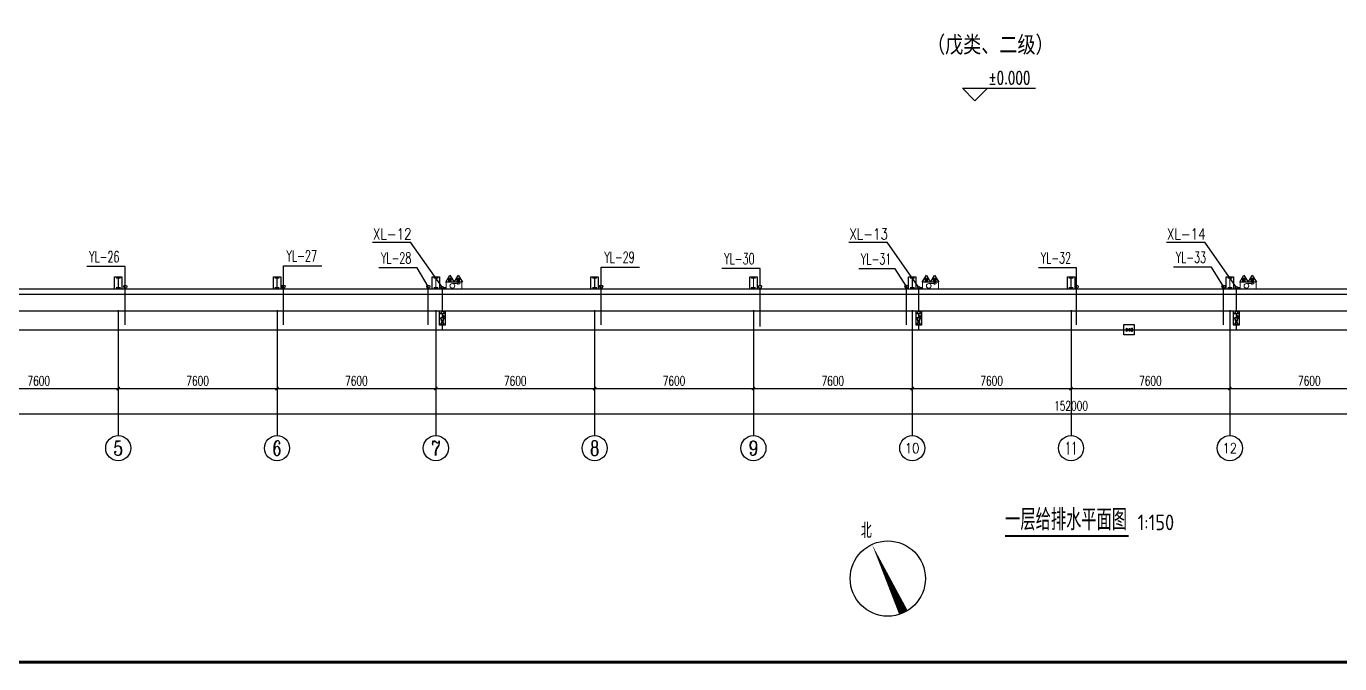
# Model space of a CAD drawing. Extents: x 54907 to 703237, y -798661 to -546661.
# Drawn here: x 336671 to 399530, y -671236 to -640753 of the extents above; entities that cross this region are included whole.
import ezdxf
from ezdxf.enums import TextEntityAlignment as Align

# ---------------------------------------------------------------- set-up
doc = ezdxf.new("R2010")
doc.units = 0
doc.header["$LTSCALE"] = 1000
doc.header["$MEASUREMENT"] = 0
doc.layers.add('2', color=7, linetype='Continuous', lineweight=18)
for name, color, linetype in [('AXIS', 3, 'Continuous'), ('AXIS_TEXT', 7, 'Continuous'), ('DIM_ELEV', 3, 'Continuous'), ('DIM_SYMB', 3, 'Continuous'), ('DIM_雨水', 3, 'Continuous'), ('EQUIP_消防', 7, 'Continuous'), ('EQUIP_阀门', 7, 'Continuous'), ('PIPE-消防', 1, 'TG_X'), ('PIPE-给水', 3, 'Continuous'), ('PIPE-雨水', 4, 'Continuous'), ('PUB_TEXT', 7, 'Continuous'), ('PUB_TITLE', 4, 'Continuous'), ('TEL_TEXT', 7, 'Continuous'), ('VALVE_消防', 7, 'Continuous'), ('VPIPE-雨水', 4, 'Continuous'), ('WALL', 5, 'Continuous')]:
    doc.layers.add(name, color=color, linetype=linetype)
doc.styles.add('_TCH_AXIS', font='COMPLEX', dxfattribs={"bigfont": 'GBCBIG'})
doc.styles.add('_TCH_DIM', font='SIMPLEX', dxfattribs={"bigfont": 'GBCBIG'})
doc.styles.add('_TCH_DIM_T3', font='SIMPLEX', dxfattribs={"width": 0.705882, "bigfont": 'GBCBIG'})
doc.styles.add('_TEL_DIM', font='SIMPLEX', dxfattribs={"width": 0.8, "height": 3.5, "bigfont": 'HZTXT'})
doc.styles.add('_TWT_SERIAL', font='COMPLEX', dxfattribs={"width": 0.8, "height": 3.5, "bigfont": 'HZTXT'})
doc.styles.add('COMPLEX', font='COMPLEX')
doc.styles.get("Standard").update_dxf_attribs({"font": 'gbenor.shx', "bigfont": 'gbcbig.shx'})
doc.styles.add('TG_LINETYPE', font='SIMPLEX', dxfattribs={"width": 0.8, "height": 3, "bigfont": 'HZTXT'})
doc.styles.add('宋体', font='', dxfattribs={"width": 0.8})
doc.styles.get('宋体').set_extended_font_data('SimSun')
doc.linetypes.add('TG_X', pattern='A,2,-0.3,["X",TG_LINETYPE,S=0.1,R=0,X=-0.23,Y=-0.15],0', length=2.3)
doc.dimstyles.new('_TCH_ARCH&&150', dxfattribs={"dimtxt": 446.25, "dimasz": 150, "dimexe": 375, "dimexo": 450, "dimgap": 150, "dimtad": 1, "dimdec": 0, "dimzin": 0, "dimdsep": 46, "dimtxsty": '_TCH_DIM_T3', "dimblk": 'ARCHTICK', "dimcen": 0.09, "dimclrt": 7, "dimazin": 2, "dimtfac": 1, "dimtdec": 0, "dimtix": 1, "dimtmove": 2, "dimatfit": 3, "dimldrblk": 'ARCHTICK', "dimfxl": 0, "dimtolj": 1, "dimtzin": 0, "dimarcsym": 0})

# ---------------------------------------------------------------- blocks, each defined once
blk = doc.blocks.new('hrththe')
h = blk.add_hatch(color=2)
h.paths.add_polyline_path([(641672, -50401), (641728, -50401), (641728, -50809), (641672, -50809)])
h.paths.add_polyline_path([(641588, -50809), (641812, -50809), (641812, -50865), (641588, -50865)])
h.paths.add_polyline_path([(641588, -50345), (641812, -50345), (641812, -50401), (641588, -50401)])
at = {"layer": 'PUB_TEXT'}
for p, q in [((641523, -50911), (641523, -50311)), ((641523, -50311), (641873, -50311)), ((641873, -50911), (641523, -50911)), ((641873, -50311), (641873, -50911))]:
    blk.add_line(p, q, dxfattribs=at)
blk = doc.blocks.new('$TwtSys$00000546')
h = blk.add_hatch()
h.set_pattern_fill('ANSI31', color=256, scale=200, style=0)
h.set_pattern_definition([(45, (-38543.802, -6670.83), (-17.67767, 17.67767), [])])
h.paths.add_polyline_path([(-65, 174), (65, 174), (65, 44), (-65, 44)])
for points in [[(0, 344), (-198, 0), (198, 0)], [(-65, 174), (65, 174), (65, 44), (-65, 44)]]:
    blk.add_lwpolyline(points, close=True)
blk = doc.blocks.new('$VALVE$00000296')
for p, q in [((125, 72), (-125, -72)), ((-125, 72), (125, -72)), ((-125, 72), (-125, -72)), ((125, 72), (125, -72))]:
    blk.add_line(p, q)
at = {"color": 7}
blk.add_line((0, 60), (0, -64), dxfattribs=at)
for p in [(-125, 0), (125, 0)]:
    blk.add_point(p)
blk = doc.blocks.new('_ArchTick')
at = {"color": 0, "linetype": 'ByBlock', "const_width": 0.4}
blk.add_lwpolyline([(-0.5, -0.5), (0.5, 0.5)], dxfattribs=at)
blk = doc.blocks.new('*D172')
at = {"layer": 'AXIS', "color": 0, "lineweight": -2}
for p, q in [((333471, -654779), (333471, -658454)), ((341071, -654779), (341071, -658454)), ((333471, -658079), (341071, -658079))]:
    blk.add_line(p, q, dxfattribs=at)
at = {"layer": 'Defpoints', "color": 0}
for p in [(333471, -654329), (341071, -654329), (341071, -658079)]:
    blk.add_point(p, dxfattribs=at)
at = {"layer": 'AXIS', "color": 0, "lineweight": -2, "xscale": 150, "yscale": 150, "zscale": 150, "rotation": 180}
blk.add_blockref('_ArchTick', (333471, -658079), dxfattribs=at)
at = {"layer": 'AXIS', "color": 0, "lineweight": -2, "xscale": 150, "yscale": 150, "zscale": 150}
blk.add_blockref('_ArchTick', (341071, -658079), dxfattribs=at)
at = {"layer": 'AXIS', "color": 7, "insert": (337271, -657706), "char_height": 446.2, "attachment_point": 5, "style": '_TCH_DIM_T3'}
blk.add_mtext('\\A1;7600', dxfattribs=at)
blk = doc.blocks.new('*D173')
at = {"layer": 'AXIS', "color": 0, "lineweight": -2}
for p, q in [((341071, -654779), (341071, -658454)), ((348671, -654779), (348671, -658454)), ((341071, -658079), (348671, -658079))]:
    blk.add_line(p, q, dxfattribs=at)
at = {"layer": 'Defpoints', "color": 0}
for p in [(341071, -654329), (348671, -654329), (348671, -658079)]:
    blk.add_point(p, dxfattribs=at)
at = {"layer": 'AXIS', "color": 0, "lineweight": -2, "xscale": 150, "yscale": 150, "zscale": 150, "rotation": 180}
blk.add_blockref('_ArchTick', (341071, -658079), dxfattribs=at)
at = {"layer": 'AXIS', "color": 0, "lineweight": -2, "xscale": 150, "yscale": 150, "zscale": 150}
blk.add_blockref('_ArchTick', (348671, -658079), dxfattribs=at)
at = {"layer": 'AXIS', "color": 7, "insert": (344871, -657706), "char_height": 446.2, "attachment_point": 5, "style": '_TCH_DIM_T3'}
blk.add_mtext('\\A1;7600', dxfattribs=at)
blk = doc.blocks.new('*D174')
at = {"layer": 'AXIS', "color": 0, "lineweight": -2}
for p, q in [((348671, -654779), (348671, -658454)), ((356271, -654779), (356271, -658454)), ((348671, -658079), (356271, -658079))]:
    blk.add_line(p, q, dxfattribs=at)
at = {"layer": 'Defpoints', "color": 0}
for p in [(348671, -654329), (356271, -654329), (356271, -658079)]:
    blk.add_point(p, dxfattribs=at)
at = {"layer": 'AXIS', "color": 0, "lineweight": -2, "xscale": 150, "yscale": 150, "zscale": 150, "rotation": 180}
blk.add_blockref('_ArchTick', (348671, -658079), dxfattribs=at)
at = {"layer": 'AXIS', "color": 0, "lineweight": -2, "xscale": 150, "yscale": 150, "zscale": 150}
blk.add_blockref('_ArchTick', (356271, -658079), dxfattribs=at)
at = {"layer": 'AXIS', "color": 7, "insert": (352471, -657706), "char_height": 446.2, "attachment_point": 5, "style": '_TCH_DIM_T3'}
blk.add_mtext('\\A1;7600', dxfattribs=at)
blk = doc.blocks.new('*D175')
at = {"layer": 'AXIS', "color": 0, "lineweight": -2}
for p, q in [((356271, -654779), (356271, -658454)), ((363871, -654779), (363871, -658454)), ((356271, -658079), (363871, -658079))]:
    blk.add_line(p, q, dxfattribs=at)
at = {"layer": 'Defpoints', "color": 0}
for p in [(356271, -654329), (363871, -654329), (363871, -658079)]:
    blk.add_point(p, dxfattribs=at)
at = {"layer": 'AXIS', "color": 0, "lineweight": -2, "xscale": 150, "yscale": 150, "zscale": 150, "rotation": 180}
blk.add_blockref('_ArchTick', (356271, -658079), dxfattribs=at)
at = {"layer": 'AXIS', "color": 0, "lineweight": -2, "xscale": 150, "yscale": 150, "zscale": 150}
blk.add_blockref('_ArchTick', (363871, -658079), dxfattribs=at)
at = {"layer": 'AXIS', "color": 7, "insert": (360071, -657706), "char_height": 446.2, "attachment_point": 5, "style": '_TCH_DIM_T3'}
blk.add_mtext('\\A1;7600', dxfattribs=at)
blk = doc.blocks.new('*D176')
at = {"layer": 'AXIS', "color": 0, "lineweight": -2}
for p, q in [((363871, -654779), (363871, -658454)), ((371471, -654779), (371471, -658454)), ((363871, -658079), (371471, -658079))]:
    blk.add_line(p, q, dxfattribs=at)
at = {"layer": 'Defpoints', "color": 0}
for p in [(363871, -654329), (371471, -654329), (371471, -658079)]:
    blk.add_point(p, dxfattribs=at)
at = {"layer": 'AXIS', "color": 0, "lineweight": -2, "xscale": 150, "yscale": 150, "zscale": 150, "rotation": 180}
blk.add_blockref('_ArchTick', (363871, -658079), dxfattribs=at)
at = {"layer": 'AXIS', "color": 0, "lineweight": -2, "xscale": 150, "yscale": 150, "zscale": 150}
blk.add_blockref('_ArchTick', (371471, -658079), dxfattribs=at)
at = {"layer": 'AXIS', "color": 7, "insert": (367671, -657706), "char_height": 446.2, "attachment_point": 5, "style": '_TCH_DIM_T3'}
blk.add_mtext('\\A1;7600', dxfattribs=at)
blk = doc.blocks.new('*D177')
at = {"layer": 'AXIS', "color": 0, "lineweight": -2}
for p, q in [((371471, -654779), (371471, -658454)), ((379071, -654779), (379071, -658454)), ((371471, -658079), (379071, -658079))]:
    blk.add_line(p, q, dxfattribs=at)
at = {"layer": 'Defpoints', "color": 0}
for p in [(371471, -654329), (379071, -654329), (379071, -658079)]:
    blk.add_point(p, dxfattribs=at)
at = {"layer": 'AXIS', "color": 0, "lineweight": -2, "xscale": 150, "yscale": 150, "zscale": 150, "rotation": 180}
blk.add_blockref('_ArchTick', (371471, -658079), dxfattribs=at)
at = {"layer": 'AXIS', "color": 0, "lineweight": -2, "xscale": 150, "yscale": 150, "zscale": 150}
blk.add_blockref('_ArchTick', (379071, -658079), dxfattribs=at)
at = {"layer": 'AXIS', "color": 7, "insert": (375271, -657706), "char_height": 446.2, "attachment_point": 5, "style": '_TCH_DIM_T3'}
blk.add_mtext('\\A1;7600', dxfattribs=at)
blk = doc.blocks.new('*D178')
at = {"layer": 'AXIS', "color": 0, "lineweight": -2}
for p, q in [((379071, -654779), (379071, -658454)), ((386671, -654779), (386671, -658454)), ((379071, -658079), (386671, -658079))]:
    blk.add_line(p, q, dxfattribs=at)
at = {"layer": 'Defpoints', "color": 0}
for p in [(379071, -654329), (386671, -654329), (386671, -658079)]:
    blk.add_point(p, dxfattribs=at)
at = {"layer": 'AXIS', "color": 0, "lineweight": -2, "xscale": 150, "yscale": 150, "zscale": 150, "rotation": 180}
blk.add_blockref('_ArchTick', (379071, -658079), dxfattribs=at)
at = {"layer": 'AXIS', "color": 0, "lineweight": -2, "xscale": 150, "yscale": 150, "zscale": 150}
blk.add_blockref('_ArchTick', (386671, -658079), dxfattribs=at)
at = {"layer": 'AXIS', "color": 7, "insert": (382871, -657706), "char_height": 446.2, "attachment_point": 5, "style": '_TCH_DIM_T3'}
blk.add_mtext('\\A1;7600', dxfattribs=at)
blk = doc.blocks.new('*D179')
at = {"layer": 'AXIS', "color": 0, "lineweight": -2}
for p, q in [((386671, -654779), (386671, -658454)), ((394271, -654779), (394271, -658454)), ((386671, -658079), (394271, -658079))]:
    blk.add_line(p, q, dxfattribs=at)
at = {"layer": 'Defpoints', "color": 0}
for p in [(386671, -654329), (394271, -654329), (394271, -658079)]:
    blk.add_point(p, dxfattribs=at)
at = {"layer": 'AXIS', "color": 0, "lineweight": -2, "xscale": 150, "yscale": 150, "zscale": 150, "rotation": 180}
blk.add_blockref('_ArchTick', (386671, -658079), dxfattribs=at)
at = {"layer": 'AXIS', "color": 0, "lineweight": -2, "xscale": 150, "yscale": 150, "zscale": 150}
blk.add_blockref('_ArchTick', (394271, -658079), dxfattribs=at)
at = {"layer": 'AXIS', "color": 7, "insert": (390471, -657706), "char_height": 446.2, "attachment_point": 5, "style": '_TCH_DIM_T3'}
blk.add_mtext('\\A1;7600', dxfattribs=at)
blk = doc.blocks.new('*D180')
at = {"layer": 'AXIS', "color": 0, "lineweight": -2}
for p, q in [((394271, -654779), (394271, -658454)), ((401871, -654779), (401871, -658454)), ((394271, -658079), (401871, -658079))]:
    blk.add_line(p, q, dxfattribs=at)
at = {"layer": 'Defpoints', "color": 0}
for p in [(394271, -654329), (401871, -654329), (401871, -658079)]:
    blk.add_point(p, dxfattribs=at)
at = {"layer": 'AXIS', "color": 0, "lineweight": -2, "xscale": 150, "yscale": 150, "zscale": 150, "rotation": 180}
blk.add_blockref('_ArchTick', (394271, -658079), dxfattribs=at)
at = {"layer": 'AXIS', "color": 0, "lineweight": -2, "xscale": 150, "yscale": 150, "zscale": 150}
blk.add_blockref('_ArchTick', (401871, -658079), dxfattribs=at)
at = {"layer": 'AXIS', "color": 7, "insert": (398071, -657706), "char_height": 446.2, "attachment_point": 5, "style": '_TCH_DIM_T3'}
blk.add_mtext('\\A1;7600', dxfattribs=at)
blk = doc.blocks.new('*D189')
at = {"layer": 'AXIS', "color": 0, "lineweight": -2}
for p, q in [((310671, -654779), (310671, -659654)), ((462671, -654779), (462671, -659654)), ((310671, -659279), (462671, -659279))]:
    blk.add_line(p, q, dxfattribs=at)
at = {"layer": 'Defpoints', "color": 0}
for p in [(310671, -654329), (462671, -654329), (462671, -659279)]:
    blk.add_point(p, dxfattribs=at)
at = {"layer": 'AXIS', "color": 0, "lineweight": -2, "xscale": 150, "yscale": 150, "zscale": 150, "rotation": 180}
blk.add_blockref('_ArchTick', (310671, -659279), dxfattribs=at)
at = {"layer": 'AXIS', "color": 0, "lineweight": -2, "xscale": 150, "yscale": 150, "zscale": 150}
blk.add_blockref('_ArchTick', (462671, -659279), dxfattribs=at)
at = {"layer": 'AXIS', "color": 7, "insert": (386671, -658906), "char_height": 446.2, "attachment_point": 5, "style": '_TCH_DIM_T3'}
blk.add_mtext('\\A1;152000', dxfattribs=at)
blk = doc.blocks.new('_AXISO')
blk.add_circle((0, 0), 0.5)
at = {"layer": 'AXIS_TEXT', "style": 'COMPLEX', "width": 1.041667}
blk.add_attdef('A', text='', height=0.56, dxfattribs=at).set_placement((-0.25, -0.28), (0.25, -0.28), align=Align.FIT)

msp = doc.modelspace()

# ---------------------------------------------------------------- linework, layer by layer
for p, q in [((356584.9, -654376.3), (356463.4, -654376.3)), ((356584.9, -654376.3), (356474.1, -654487.1)), ((356474.1, -654487.1), (356695.7, -654487.1)), ((356584.9, -654376.3), (356695.7, -654487.1)), ((356584.9, -654376.3), (356706.4, -654376.3)), ((356584.9, -654692), (356584.9, -654487.1)), ((356603, -654625.7), (356665.4, -654563.3)), ((356603, -654625.7), (356665.4, -654688)), ((356649.5, -654625.7), (356708.5, -654625.7)), ((379384.9, -654376.3), (379263.4, -654376.3)), ((379384.9, -654376.3), (379274.1, -654487.1)), ((379274.1, -654487.1), (379495.7, -654487.1)), ((379384.9, -654376.3), (379495.7, -654487.1)), ((379384.9, -654376.3), (379506.4, -654376.3)), ((379384.9, -654692), (379384.9, -654487.1)), ((379403, -654625.7), (379465.4, -654563.3)), ((379403, -654625.7), (379465.4, -654688)), ((379449.5, -654625.7), (379508.5, -654625.7)), ((394584.9, -654376.3), (394463.4, -654376.3)), ((394584.9, -654376.3), (394474.1, -654487.1)), ((394474.1, -654487.1), (394695.7, -654487.1)), ((394584.9, -654376.3), (394695.7, -654487.1)), ((394584.9, -654376.3), (394706.4, -654376.3)), ((394584.9, -654692), (394584.9, -654487.1)), ((394603, -654625.7), (394665.4, -654563.3)), ((394603, -654625.7), (394665.4, -654688)), ((394649.5, -654625.7), (394708.5, -654625.7))]:
    msp.add_line(p, q)
at = {"color": 2}
msp.add_lwpolyline([(449471.1, -654368.7), (318271.1, -654368.7)], dxfattribs=at)
msp.add_lwpolyline([(389700.2, -655516.2), (389205.2, -655516.2), (389205.2, -655021.2), (389700.2, -655021.2)], close=True)
at = {"layer": '2', "color": 3}
for p, q in [((357062.4, -653055.2), (357323, -653055.2)), ((357323, -653056.6), (357322.7, -653101.4)), ((357322.7, -653101.4), (357430.3, -653057.1)), ((357323, -653056.6), (357323.2, -653011.7)), ((357323.2, -653011.7), (357430.3, -653057.1)), ((379862.4, -653055.2), (380123, -653055.2)), ((380123, -653056.6), (380122.7, -653101.4)), ((380122.7, -653101.4), (380230.3, -653057.1)), ((380123, -653056.6), (380123.2, -653011.7)), ((380123.2, -653011.7), (380230.3, -653057.1)), ((395062.4, -653055.2), (395323, -653055.2)), ((395323, -653056.6), (395322.7, -653101.4)), ((395322.7, -653101.4), (395430.3, -653057.1)), ((395323, -653056.6), (395323.2, -653011.7)), ((395323.2, -653011.7), (395430.3, -653057.1))]:
    msp.add_line(p, q, dxfattribs=at)
for points in [[(357523.5, -652991.2), (357523.5, -653328.7), (356768.6, -653328.7), (356768.6, -652991.2), (357523.5, -652991.2)], [(380323.5, -652991.2), (380323.5, -653328.7), (379568.6, -653328.7), (379568.6, -652991.2), (380323.5, -652991.2)], [(395523.5, -652991.2), (395523.5, -653328.7), (394768.6, -653328.7), (394768.6, -652991.2), (395523.5, -652991.2)]]:
    msp.add_lwpolyline(points, dxfattribs=at)
for centre in [(357062.4, -653167.7), (379862.4, -653167.7), (395062.4, -653167.7)]:
    msp.add_circle(centre, 112.5, dxfattribs=at)
at = {"layer": 'AXIS'}
for p, q in [((341071.1, -654328.7), (341071.1, -660328.7)), ((348671.1, -654328.7), (348671.1, -660328.7)), ((356271.1, -654328.7), (356271.1, -660328.7)), ((363871.1, -654328.7), (363871.1, -660328.7)), ((371471.1, -654328.7), (371471.1, -660328.7)), ((379071.1, -654328.7), (379071.1, -660328.7)), ((386671.1, -654328.7), (386671.1, -660328.7)), ((394271.1, -654328.7), (394271.1, -660328.7))]:
    msp.add_line(p, q, dxfattribs=at)
at = {"layer": 'DIM_ELEV'}
for p, q in [((382073.7, -644317.9), (381473.7, -643717.9)), ((381473.7, -643717.9), (384971.7, -643717.9)), ((382073.7, -644317.9), (382673.7, -643717.9))]:
    msp.add_line(p, q, dxfattribs=at)
at = {"layer": 'DIM_SYMB'}
for points in [[(356435.9, -655023.7), (356733.9, -655023.7), (356733.9, -654368.7), (356435.9, -654368.7)], [(379235.9, -655023.7), (379533.9, -655023.7), (379533.9, -654368.7), (379235.9, -654368.7)], [(394435.9, -655023.7), (394733.9, -655023.7), (394733.9, -654368.7), (394435.9, -654368.7)]]:
    msp.add_lwpolyline(points, close=True, dxfattribs=at)
msp.add_lwpolyline([(378655.5, -668798.5, 450, 0, 0), (377146.1, -665530.2, 0, 0, 0)], format="xyseb", dxfattribs=at)
at = {"layer": 'DIM_SYMB', "const_width": 105}
msp.add_lwpolyline([(383518.2, -665129.6), (389436.2, -665129.6)], dxfattribs=at)
at = {"layer": 'DIM_SYMB'}
msp.add_circle((377900.8, -667164.4), 1800, dxfattribs=at)
at = {"layer": 'DIM_雨水'}
for p, q in [((341410.9, -652246.8), (339574.1, -652246.8)), ((341410.9, -653201.5), (341410.9, -652246.8)), ((348979.7, -653201.5), (348979.7, -652205)), ((348979.7, -652205), (350816.5, -652205)), ((355380.2, -652304.5), (353543.4, -652304.5)), ((355909.3, -653201.5), (355380.2, -652304.5)), ((364186.9, -653201.5), (364186.9, -652267.6)), ((364186.9, -652267.6), (366023.8, -652267.6)), ((371787.4, -652340.9), (369965.8, -652340.9)), ((371787.4, -653201.5), (371787.4, -652340.9)), ((378257.4, -652352.2), (376511.3, -652352.2)), ((378796.8, -653201.5), (378257.4, -652352.2)), ((386937.8, -652302), (385116.1, -652302)), ((386937.8, -653201.5), (386937.8, -652302)), ((393399.3, -652274.8), (391577.6, -652274.8)), ((393968.6, -653201.5), (393399.3, -652274.8))]:
    msp.add_line(p, q, dxfattribs=at)
at = {"layer": 'PIPE-消防', "linetype": 'Continuous'}
for p, q in [((356634.9, -653250.4), (356768.6, -653250.4)), ((379434.9, -653250.4), (379568.6, -653250.4)), ((394634.9, -653250.4), (394768.6, -653250.4))]:
    msp.add_line(p, q, dxfattribs=at)
at = {"layer": 'PIPE-给水', "linetype": 'Continuous'}
for p, q in [((356584.9, -654368.7), (356584.9, -653300.4)), ((379384.9, -654368.7), (379384.9, -653300.4)), ((394584.9, -654368.7), (394584.9, -653300.4)), ((356584.9, -655268.7), (356584.9, -654992)), ((379384.9, -655268.7), (379384.9, -654992)), ((394584.9, -655268.7), (394584.9, -654992)), ((318584.9, -655268.7), (464411.1, -655268.7))]:
    msp.add_line(p, q, dxfattribs=at)
at = {"layer": 'PIPE-雨水', "ltscale": 1.5}
for p, q in [((341410.9, -655035.6), (341410.9, -653201.5)), ((348979.7, -655035.6), (348979.7, -653201.5)), ((355909.3, -655035.6), (355909.3, -653201.5)), ((364186.9, -655035.6), (364186.9, -653201.5)), ((371787.4, -655110.6), (371787.4, -653276.5)), ((378796.8, -655035.6), (378796.8, -653201.5)), ((386937.8, -655035.6), (386937.8, -653201.5)), ((393968.6, -655035.6), (393968.6, -653201.5))]:
    msp.add_line(p, q, dxfattribs=at)
at = {"layer": 'PUB_TITLE', "const_width": 150}
msp.add_lwpolyline([(292115.7, -671161.4), (487565.7, -671161.4), (487565.7, -611161.4), (292115.7, -611161.4)], close=True, dxfattribs=at)
at = {"layer": 'TEL_TEXT', "color": 230}
for p, q in [((353238.4, -651075.4, 1100), (355067.3, -651075.4, 1100)), ((356584.9, -653250.4), (355067.3, -651075.4, 1100)), ((376038.4, -651075.4, 1100), (377867.3, -651075.4, 1100)), ((379384.9, -653250.4), (377867.3, -651075.4, 1100)), ((391238.4, -651075.4, 1100), (393067.3, -651075.4, 1100)), ((394584.9, -653250.4), (393067.3, -651075.4, 1100))]:
    msp.add_line(p, q, dxfattribs=at)
at = {"layer": 'VPIPE-雨水'}
for centre in [(341410.9, -653201.5), (348979.7, -653201.5), (355909.3, -653201.5), (364186.9, -653201.5), (371787.4, -653201.5), (378796.8, -653201.5), (386937.8, -653201.5), (393968.6, -653201.5)]:
    msp.add_circle(centre, 75, dxfattribs=at)
at = {"layer": 'VPIPE-雨水', "linetype": 'Continuous'}
for centre in [(356584.9, -653250.4), (379384.9, -653250.4), (394584.9, -653250.4)]:
    msp.add_circle(centre, 50, dxfattribs=at)
at = {"layer": 'WALL'}
for p, q in [((449971.1, -653328.7), (317771.1, -653328.7)), ((317771.1, -653568.7), (449971.1, -653568.7))]:
    msp.add_line(p, q, dxfattribs=at)

# ---------------------------------------------------------------- block references
for p in [(-300626.7, -602417.3), (-293026.7, -602417.3), (-285426.7, -602417.3), (-277826.7, -602417.3), (-270226.7, -602417.3), (-262626.7, -602417.3), (-255026.7, -602417.3), (-247426.7, -602417.3)]:
    msp.add_blockref('hrththe', p)
at = {"layer": 'AXIS'}
ref = msp.add_blockref('_AXISO', (341071.1, -660928.7), dxfattribs=dict(at, xscale=1200, yscale=1200, zscale=1200))
ref.add_attrib('A', '5', dxfattribs={"layer": 'AXIS_TEXT', "height": 698.9, "style": '_TCH_AXIS'}).set_placement((340838.1, -661278.1), (341304.1, -661278.1), align=Align.FIT)
ref = msp.add_blockref('_AXISO', (348671.1, -660928.7), dxfattribs=dict(at, xscale=1200, yscale=1200, zscale=1200))
ref.add_attrib('A', '6', dxfattribs={"layer": 'AXIS_TEXT', "height": 714.2, "style": '_TCH_AXIS', "width": 0.928571}).set_placement((348450, -661285.8), (348892.2, -661285.8), align=Align.FIT)
ref = msp.add_blockref('_AXISO', (356271.1, -660928.7), dxfattribs=dict(at, xscale=1200, yscale=1200, zscale=1200))
ref.add_attrib('A', '7', dxfattribs={"layer": 'AXIS_TEXT', "height": 698.9, "style": '_TCH_AXIS'}).set_placement((356038.1, -661278.1), (356504.1, -661278.1), align=Align.FIT)
ref = msp.add_blockref('_AXISO', (363871.1, -660928.7), dxfattribs=dict(at, xscale=1200, yscale=1200, zscale=1200))
ref.add_attrib('A', '8', dxfattribs={"layer": 'AXIS_TEXT', "height": 698.9, "style": '_TCH_AXIS'}).set_placement((363638.1, -661278.1), (364104.1, -661278.1), align=Align.FIT)
ref = msp.add_blockref('_AXISO', (371471.1, -660928.7), dxfattribs=dict(at, xscale=1200, yscale=1200, zscale=1200))
ref.add_attrib('A', '9', dxfattribs={"layer": 'AXIS_TEXT', "height": 714.2, "style": '_TCH_AXIS', "width": 0.928571}).set_placement((371250, -661285.8), (371692.2, -661285.8), align=Align.FIT)
ref = msp.add_blockref('_AXISO', (379071.1, -660928.7), dxfattribs=dict(at, xscale=1200, yscale=1200, zscale=1200))
ref.add_attrib('A', '10', dxfattribs={"layer": 'AXIS_TEXT', "height": 481.71, "style": '_TCH_AXIS', "width": 1.034483}).set_placement((378727, -661169.5), (379415.2, -661169.5), align=Align.FIT)
ref = msp.add_blockref('_AXISO', (386671.1, -660928.7), dxfattribs=dict(at, xscale=1200, yscale=1200, zscale=1200))
ref.add_attrib('A', '11', dxfattribs={"layer": 'AXIS_TEXT', "height": 593.97, "style": '_TCH_AXIS', "width": 0.875}).set_placement((386374.1, -661225.7), (386968.1, -661225.7), align=Align.FIT)
ref = msp.add_blockref('_AXISO', (394271.1, -660928.7), dxfattribs=dict(at, xscale=1200, yscale=1200, zscale=1200))
ref.add_attrib('A', '12', dxfattribs={"layer": 'AXIS_TEXT', "height": 481.71, "style": '_TCH_AXIS', "width": 1.034483}).set_placement((393927, -661169.5), (394615.2, -661169.5), align=Align.FIT)
at = {"layer": 'EQUIP_消防', "xscale": -1}
for p in [(356947.7, -652991.2), (356947.7, -652991.2), (357344.4, -652991.2), (357344.4, -652991.2), (379747.7, -652991.2), (379747.7, -652991.2), (380144.4, -652991.2), (380144.4, -652991.2), (394947.7, -652991.2), (394947.7, -652991.2), (395344.4, -652991.2), (395344.4, -652991.2)]:
    msp.add_blockref('$TwtSys$00000546', p, dxfattribs=at)
at = {"layer": 'EQUIP_阀门', "xscale": -1.2, "yscale": 1.2, "zscale": 1.2, "rotation": 270}
for p in [(356584.9, -654842), (379384.9, -654842), (394584.9, -654842)]:
    msp.add_blockref('$VALVE$00000296', p, dxfattribs=at)
at = {"layer": 'VALVE_消防', "xscale": -1.200000002980232, "yscale": -1.200000000186265, "zscale": 1.200000002980232, "rotation": 180}
msp.add_blockref('$VALVE$00000296', (389452.7, -655268.7), dxfattribs=at)

# ---------------------------------------------------------------- texts
at = {"layer": 'DIM_SYMB', "color": 7}
for s, height, p in [('一层给排水平面图', 1012.77, (383518.2, -664852.6)), ('1:150', 750, (389856.2, -664852.6))]:
    msp.add_text(s, height=height, dxfattribs=at).set_placement(p)
at = {"layer": 'DIM_SYMB', "color": 7, "style": '_TCH_DIM'}
msp.add_text('北', height=723.4, dxfattribs=at).set_placement((376616.2, -665224.3))
at = {"layer": 'DIM_雨水', "color": 7, "style": '_TWT_SERIAL', "width": 0.64}
for s, p in [('YL-26', (339679.1, -652036.8)), ('YL-27', (349127.5, -651995)), ('YL-28', (353648.4, -652094.5)), ('YL-29', (364334.8, -652057.6)), ('YL-30', (370070.8, -652130.9)), ('YL-31', (376616.3, -652142.2)), ('YL-32', (385221.1, -652092)), ('YL-33', (391682.6, -652064.8))]:
    msp.add_text(s, height=525, dxfattribs=at).set_placement(p)
at = {"layer": 'PUB_TEXT'}
for s, height, style, width, p in [('（戊类、二级）', 793.04, '宋体', 0.8, (379780.6, -642019.1)), ('%%P0.000', 595, '_TCH_DIM', 0.705882, (382711.7, -643517.7))]:
    msp.add_text(s, height=height, dxfattribs=dict(at, style=style, width=width)).set_placement(p)
at = {"layer": 'TEL_TEXT', "color": 230, "style": '_TEL_DIM', "width": 0.8}
for s, p in [('XL-12', (353258.9, -650945.5, 1100)), ('XL-13', (376058.9, -650945.5, 1100)), ('XL-14', (391258.9, -650945.5, 1100))]:
    msp.add_text(s, height=525, dxfattribs=at).set_placement(p)

# ---------------------------------------------------------------- dimensions: what is measured, and where the dimension line sits
at = {"layer": 'AXIS'}
for p1, p2, distance, picture, middle in [((310671.1, -654328.7), (462671.1, -654328.7), -4950, '*D189', (386671.1, -658905.5)), ((333471.1, -654328.7), (341071.1, -654328.7), -3750, '*D172', (337271.1, -657705.5)), ((341071.1, -654328.7), (348671.1, -654328.7), -3750, '*D173', (344871.1, -657705.5)), ((348671.1, -654328.7), (356271.1, -654328.7), -3750, '*D174', (352471.1, -657705.5)), ((356271.1, -654328.7), (363871.1, -654328.7), -3750, '*D175', (360071.1, -657705.5)), ((363871.1, -654328.7), (371471.1, -654328.7), -3750, '*D176', (367671.1, -657705.5)), ((371471.1, -654328.7), (379071.1, -654328.7), -3750, '*D177', (375271.1, -657705.5)), ((379071.1, -654328.7), (386671.1, -654328.7), -3750, '*D178', (382871.1, -657705.5)), ((386671.1, -654328.7), (394271.1, -654328.7), -3750, '*D179', (390471.1, -657705.5)), ((394271.1, -654328.7), (401871.1, -654328.7), -3750, '*D180', (398071.1, -657705.5))]:
    dim = msp.add_aligned_dim(p1=p1, p2=p2, distance=distance, dimstyle='_TCH_ARCH&&150', dxfattribs=at)
    dim.commit()
    dim.dimension.update_dxf_attribs({"geometry": picture, "text_midpoint": middle})

doc.saveas('drawing.dxf')
